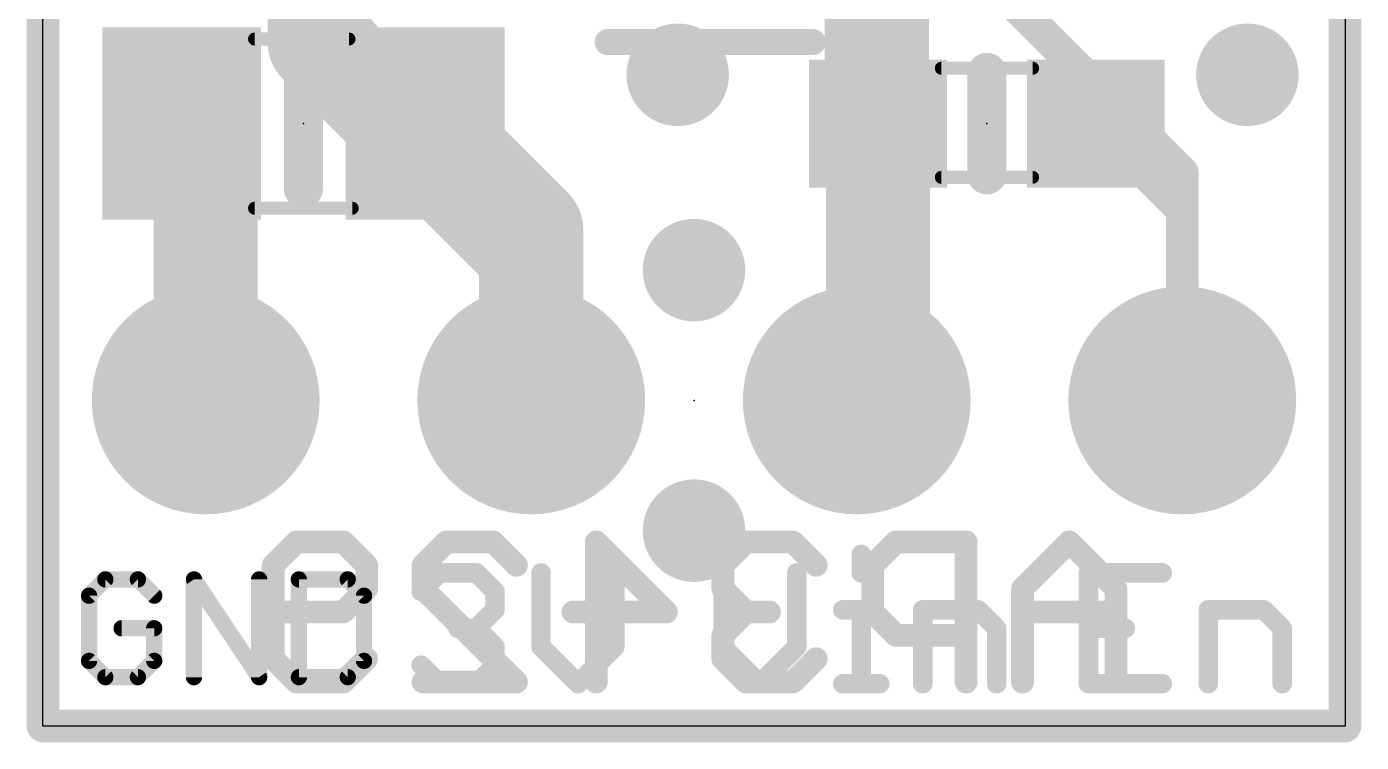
# Model space of a CAD drawing. Extents: x -0.1 to 10.3, y -0.1 to 15.4.
# Drawn here: x -0.13 to 10.29, y -0.13 to 5.46 of the extents above; entities that cross this region are included whole.
import ezdxf

# ---------------------------------------------------------------- set-up
doc = ezdxf.new("R2010")
doc.units = 0
for name, color, linetype in [('1', 12, 'CONTINUOUS'), ('16', 132, 'CONTINUOUS'), ('17', 110, 'CONTINUOUS'), ('18', 110, 'CONTINUOUS'), ('20', 53, 'CONTINUOUS'), ('21', 40, 'CONTINUOUS'), ('22', 6, 'CONTINUOUS'), ('23', 53, 'CONTINUOUS'), ('51', 253, 'CONTINUOUS')]:
    doc.layers.add(name, color=color, linetype=linetype)

# ---------------------------------------------------------------- blocks, each defined once
blk = doc.blocks.new('RECT')
blk.add_solid([(-0.5, -0.5), (0.5, -0.5), (-0.5, 0.5), (0.5, 0.5)])
blk = doc.blocks.new('ROUNDP')
at = {"const_width": 0.5}
blk.add_lwpolyline([(0, -0.25, 1), (0, 0.25, 1), (0, -0.25)], format="xyb", dxfattribs=at)
blk = doc.blocks.new('ROUNDV')
at = {"const_width": 0.5}
blk.add_lwpolyline([(0, -0.25, 1), (0, 0.25, 1), (0, -0.25)], format="xyb", dxfattribs=at)

msp = doc.modelspace()

# ---------------------------------------------------------------- linework, layer by layer
at = {"layer": '1'}
for points, const_width in [([(0, 0), (0, 15.24)], 0.254), ([(10.16, 15.24), (10.16, 0)], 0.254), ([(6.5071, 6.035), (6.5071, 4.7079)], 0.8128), ([(1.27, 4.511), (1.082, 4.699)], 0.8128), ([(3.81, 3.871), (2.982, 4.699)], 0.8128), ([(6.516, 4.699), (6.516, 2.706)], 0.8128), ([(1.27, 2.54), (1.27, 4.511)], 0.8128), ([(6.5071, 4.7079), (6.516, 4.699)], 0.4064), ([(8.89, 4.025), (8.216, 4.699)], 0.254), ([(3.81, 2.54), (3.81, 3.871)], 0.8128), ([(8.89, 2.54), (8.89, 4.025)], 0.254), ([(6.516, 2.706), (6.35, 2.54)], 0.8128), ([(10.16, 0), (0, 0)], 0.254)]:
    msp.add_lwpolyline(points, dxfattribs=dict(at, const_width=const_width))
for points, const_width in [([(1.2257, 4.8427, 1), (0.9383, 4.5553)], 0.4064), ([(3.1257, 4.8427, 1), (2.8383, 4.5553)], 0.4064), ([(6.7192, 4.699, 1), (6.3128, 4.699)], 0.4064), ([(1.4732, 4.511, 1), (1.0668, 4.511)], 0.4064), ([(6.3039, 4.7079, 1), (6.7103, 4.7079)], 0.4064), ([(6.5789, 4.7797, 1), (6.4353, 4.6361)], 0.2032), ([(1.1263, 4.3673, 1), (1.4137, 4.6547)], 0.4064), ([(6.4442, 4.6272, 1), (6.5878, 4.7708)], 0.2032), ([(8.2609, 4.7439, 1), (8.1711, 4.6541)], 0.127), ([(4.0132, 3.871, 1), (3.6068, 3.871)], 0.4064), ([(3.6663, 3.7273, 1), (3.9537, 4.0147)], 0.4064), ([(8.9535, 4.025, 1), (8.8265, 4.025)], 0.127), ([(8.8451, 3.9801, 1), (8.9349, 4.0699)], 0.127), ([(6.6597, 2.5623, 1), (6.3723, 2.8497)], 0.4064), ([(6.2063, 2.6837, 1), (6.4937, 2.3963)], 0.4064), ([(6.3128, 2.706, 1), (6.7192, 2.706)], 0.4064), ([(1.0668, 2.54, 1), (1.4732, 2.54)], 0.4064), ([(3.6068, 2.54, 1), (4.0132, 2.54)], 0.4064), ([(8.8265, 2.54, 1), (8.9535, 2.54)], 0.127), ([(0, 0.0635, 1), (0, -0.0635)], 0.127), ([(10.16, -0.0635, 1), (10.16, 0.0635)], 0.127), ([(-0.0635, 0, 1), (0.0635, 0)], 0.127), ([(10.0965, 0, 1), (10.2235, 0)], 0.127)]:
    msp.add_lwpolyline(points, format="xyb", dxfattribs=dict(at, const_width=const_width))
at = {"layer": '16'}
for points, const_width in [([(0, 0), (0, 15.24)], 0.254), ([(10.16, 15.24), (10.16, 0)], 0.254), ([(2.159, 10.668), (2.159, 5.334)], 0.8128), ([(5.207, 8.001), (8.89, 4.318)], 0.254), ([(3.81, 3.683), (2.159, 5.334)], 0.8128), ([(8.89, 4.318), (8.89, 2.54)], 0.254), ([(3.81, 2.54), (3.81, 3.683)], 0.8128), ([(10.16, 0), (0, 0)], 0.254)]:
    msp.add_lwpolyline(points, dxfattribs=dict(at, const_width=const_width))
for points, const_width in [([(2.3027, 5.4777, 1), (2.0153, 5.1903)], 0.4064), ([(1.9558, 5.334, 1), (2.3622, 5.334)], 0.4064), ([(8.9535, 4.318, 1), (8.8265, 4.318)], 0.127), ([(8.8451, 4.2731, 1), (8.9349, 4.3629)], 0.127), ([(4.0132, 3.683, 1), (3.6068, 3.683)], 0.4064), ([(3.6663, 3.5393, 1), (3.9537, 3.8267)], 0.4064), ([(3.6068, 2.54, 1), (4.0132, 2.54)], 0.4064), ([(8.8265, 2.54, 1), (8.9535, 2.54)], 0.127), ([(0, 0.0635, 1), (0, -0.0635)], 0.127), ([(10.16, -0.0635, 1), (10.16, 0.0635)], 0.127), ([(-0.0635, 0, 1), (0.0635, 0)], 0.127), ([(10.0965, 0, 1), (10.2235, 0)], 0.127)]:
    msp.add_lwpolyline(points, format="xyb", dxfattribs=dict(at, const_width=const_width))
at = {"layer": '20'}
for p, q in [((0, 0), (0, 12.7)), ((10.16, 12.7), (10.16, 0)), ((10.16, 0), (0, 0))]:
    msp.add_line(p, q, dxfattribs=at)
at = {"layer": '21'}
for points, const_width in [([(6.007, 5.335), (4.407, 5.335)], 0.2032), ([(2.032, 4.191), (2.032, 5.207)], 0.3048), ([(7.366, 5.099), (7.366, 4.299)], 0.3048), ([(6.3854, 1.3386), (6.3854, 1.1945)], 0.1524), ([(2.9507, 1.0505), (3.0947, 1.1945)], 0.1524), ([(3.0947, 1.1945), (3.3829, 1.1945)], 0.1524), ([(3.3829, 1.1945), (3.5269, 1.0505)], 0.1524), ([(3.8862, 1.1945), (3.8862, 0.6183)], 0.1524), ([(4.4624, 0.6183), (4.4624, 1.1945)], 0.1524), ([(5.3058, 1.1945), (5.3058, 0.6183)], 0.1524), ([(5.8821, 0.6183), (5.8821, 1.1945)], 0.1524), ([(8.7339, 1.1945), (8.1577, 1.1945)], 0.1524), ([(8.1577, 1.1945), (8.1577, 0.3302)], 0.1524), ([(0.4867, 1.1437), (0.3596, 1.0165)], 0.127), ([(0.741, 1.1437), (0.4867, 1.1437)], 0.127), ([(0.8681, 1.0165), (0.741, 1.1437)], 0.127), ([(1.1782, 0.381), (1.1782, 1.1437)], 0.127), ([(1.1782, 1.1437), (1.6866, 0.381)], 0.127), ([(1.6866, 0.381), (1.6866, 1.1437)], 0.127), ([(1.9968, 1.1437), (1.9968, 0.381)], 0.127), ([(2.3781, 1.1437), (1.9968, 1.1437)], 0.127), ([(2.5052, 1.0165), (2.3781, 1.1437)], 0.127), ([(0.3596, 1.0165), (0.3596, 0.5081)], 0.127), ([(2.5052, 0.5081), (2.5052, 1.0165)], 0.127), ([(3.5269, 1.0505), (3.5269, 0.9064)], 0.1524), ([(3.5269, 0.9064), (3.3829, 0.7624)], 0.1524), ([(6.2414, 0.9064), (6.3854, 0.9064)], 0.1524), ([(6.3854, 0.9064), (6.3854, 0.3302)], 0.1524), ([(6.865, 0.3302), (6.865, 0.9064)], 0.1524), ([(6.865, 0.9064), (7.2972, 0.9064)], 0.1524), ([(7.2972, 0.9064), (7.4413, 0.7624)], 0.1524), ([(9.0932, 0.3302), (9.0932, 0.9064)], 0.1524), ([(9.0932, 0.9064), (9.5254, 0.9064)], 0.1524), ([(9.5254, 0.9064), (9.6694, 0.7624)], 0.1524), ([(3.3829, 0.7624), (3.2388, 0.7624)], 0.1524), ([(3.3829, 0.7624), (3.5269, 0.6183)], 0.1524), ([(7.4413, 0.7624), (7.4413, 0.3302)], 0.1524), ([(8.1577, 0.7624), (8.4458, 0.7624)], 0.1524), ([(9.6694, 0.7624), (9.6694, 0.3302)], 0.1524), ([(0.8681, 0.7623), (0.6138, 0.7623)], 0.127), ([(0.8681, 0.5081), (0.8681, 0.7623)], 0.127), ([(3.5269, 0.6183), (3.5269, 0.4743)], 0.1524), ([(3.8862, 0.6183), (4.1743, 0.3302)], 0.1524), ([(4.1743, 0.3302), (4.4624, 0.6183)], 0.1524), ([(5.3058, 0.6183), (5.594, 0.3302)], 0.1524), ([(5.594, 0.3302), (5.8821, 0.6183)], 0.1524), ([(0.3596, 0.5081), (0.4867, 0.381)], 0.127), ([(0.741, 0.381), (0.8681, 0.5081)], 0.127), ([(2.3781, 0.381), (2.5052, 0.5081)], 0.127), ([(3.0947, 0.3302), (2.9507, 0.4743)], 0.1524), ([(3.5269, 0.4743), (3.3829, 0.3302)], 0.1524), ([(0.4867, 0.381), (0.741, 0.381)], 0.127), ([(1.9968, 0.381), (2.3781, 0.381)], 0.127), ([(3.3829, 0.3302), (3.0947, 0.3302)], 0.1524), ([(6.2414, 0.3302), (6.5295, 0.3302)], 0.1524), ([(8.1577, 0.3302), (8.7339, 0.3302)], 0.1524)]:
    msp.add_lwpolyline(points, dxfattribs=dict(at, const_width=const_width))
for points, const_width in [([(4.407, 5.3858, 1), (4.407, 5.2842)], 0.1016), ([(6.007, 5.2842, 1), (6.007, 5.3858)], 0.1016), ([(2.1082, 5.207, 1), (1.9558, 5.207)], 0.1524), ([(7.4422, 5.099, 1), (7.2898, 5.099)], 0.1524), ([(7.2898, 4.299, 1), (7.4422, 4.299)], 0.1524), ([(1.9558, 4.191, 1), (2.1082, 4.191)], 0.1524), ([(6.4235, 1.3386, 1), (6.3473, 1.3386)], 0.0762), ([(3.0947, 1.2326, 1), (3.0947, 1.1564)], 0.0762), ([(3.1217, 1.1676, 1), (3.0678, 1.2215)], 0.0762), ([(3.4098, 1.2215, 1), (3.3559, 1.1676)], 0.0762), ([(3.3829, 1.1564, 1), (3.3829, 1.2326)], 0.0762), ([(3.9243, 1.1945, 1), (3.8481, 1.1945)], 0.0762), ([(4.5005, 1.1945, 1), (4.4243, 1.1945)], 0.0762), ([(5.3439, 1.1945, 1), (5.2677, 1.1945)], 0.0762), ([(5.9202, 1.1945, 1), (5.844, 1.1945)], 0.0762), ([(8.1577, 1.2326, 1), (8.1577, 1.1564)], 0.0762), ([(8.1958, 1.1945, 1), (8.1196, 1.1945)], 0.0762), ([(8.7339, 1.1564, 1), (8.7339, 1.2326)], 0.0762), ([(0.4867, 1.1754, 1), (0.4867, 1.1119)], 0.0635), ([(0.5092, 1.1212, 1), (0.4643, 1.1661)], 0.0635), ([(0.7634, 1.1661, 1), (0.7185, 1.1212)], 0.0635), ([(0.741, 1.1119, 1), (0.741, 1.1754)], 0.0635), ([(1.2046, 1.1613, 1), (1.1518, 1.126)], 0.0635), ([(1.21, 1.1437, 1), (1.1465, 1.1437)], 0.0635), ([(1.7184, 1.1437, 1), (1.6549, 1.1437)], 0.0635), ([(2.0285, 1.1437, 1), (1.965, 1.1437)], 0.0635), ([(1.9968, 1.1754, 1), (1.9968, 1.1119)], 0.0635), ([(2.4006, 1.1661, 1), (2.3557, 1.1212)], 0.0635), ([(2.3781, 1.1119, 1), (2.3781, 1.1754)], 0.0635), ([(6.3473, 1.1945, 1), (6.4235, 1.1945)], 0.0762), ([(0.3914, 1.0165, 1), (0.3279, 1.0165)], 0.0635), ([(0.3372, 1.039, 1), (0.3821, 0.9941)], 0.0635), ([(0.8456, 0.9941, 1), (0.8905, 1.039)], 0.0635), ([(2.537, 1.0165, 1), (2.4735, 1.0165)], 0.0635), ([(2.4828, 0.9941, 1), (2.5277, 1.039)], 0.0635), ([(2.9237, 1.0774, 1), (2.9776, 1.0235)], 0.0762), ([(3.565, 1.0505, 1), (3.4888, 1.0505)], 0.0762), ([(3.5, 1.0235, 1), (3.5538, 1.0774)], 0.0762), ([(3.4888, 0.9064, 1), (3.565, 0.9064)], 0.0762), ([(3.5538, 0.8795, 1), (3.5, 0.9334)], 0.0762), ([(6.2414, 0.9445, 1), (6.2414, 0.8683)], 0.0762), ([(6.4235, 0.9064, 1), (6.3473, 0.9064)], 0.0762), ([(6.3854, 0.8683, 1), (6.3854, 0.9445)], 0.0762), ([(6.9031, 0.9064, 1), (6.8269, 0.9064)], 0.0762), ([(6.865, 0.9445, 1), (6.865, 0.8683)], 0.0762), ([(7.3241, 0.9334, 1), (7.2703, 0.8795)], 0.0762), ([(7.2972, 0.8683, 1), (7.2972, 0.9445)], 0.0762), ([(9.1313, 0.9064, 1), (9.0551, 0.9064)], 0.0762), ([(9.0932, 0.9445, 1), (9.0932, 0.8683)], 0.0762), ([(9.5523, 0.9334, 1), (9.4984, 0.8795)], 0.0762), ([(9.5254, 0.8683, 1), (9.5254, 0.9445)], 0.0762), ([(3.2388, 0.8005, 1), (3.2388, 0.7243)], 0.0762), ([(3.4098, 0.7893, 1), (3.3559, 0.7354)], 0.0762), ([(3.3829, 0.7243, 1), (3.3829, 0.8005)], 0.0762), ([(7.4794, 0.7624, 1), (7.4032, 0.7624)], 0.0762), ([(8.1577, 0.8005, 1), (8.1577, 0.7243)], 0.0762), ([(8.4458, 0.7243, 1), (8.4458, 0.8005)], 0.0762), ([(9.7075, 0.7624, 1), (9.6313, 0.7624)], 0.0762), ([(0.6138, 0.7941, 1), (0.6138, 0.7306)], 0.0635), ([(0.8998, 0.7623, 1), (0.8363, 0.7623)], 0.0635), ([(0.8681, 0.7306, 1), (0.8681, 0.7941)], 0.0635), ([(3.3559, 0.7893, 1), (3.4098, 0.7354)], 0.0762), ([(7.4143, 0.7354, 1), (7.4682, 0.7893)], 0.0762), ([(9.6425, 0.7354, 1), (9.6964, 0.7893)], 0.0762), ([(3.565, 0.6183, 1), (3.4888, 0.6183)], 0.0762), ([(3.5, 0.5914, 1), (3.5538, 0.6453)], 0.0762), ([(3.9131, 0.6453, 1), (3.8593, 0.5914)], 0.0762), ([(3.8481, 0.6183, 1), (3.9243, 0.6183)], 0.0762), ([(4.4243, 0.6183, 1), (4.5005, 0.6183)], 0.0762), ([(4.4894, 0.5914, 1), (4.4355, 0.6453)], 0.0762), ([(5.3328, 0.6453, 1), (5.2789, 0.5914)], 0.0762), ([(5.2677, 0.6183, 1), (5.3439, 0.6183)], 0.0762), ([(5.844, 0.6183, 1), (5.9202, 0.6183)], 0.0762), ([(5.909, 0.5914, 1), (5.8551, 0.6453)], 0.0762), ([(0.3821, 0.5306, 1), (0.3372, 0.4857)], 0.0635), ([(0.3279, 0.5081, 1), (0.3914, 0.5081)], 0.0635), ([(0.8363, 0.5081, 1), (0.8998, 0.5081)], 0.0635), ([(0.8905, 0.4857, 1), (0.8456, 0.5306)], 0.0635), ([(2.4735, 0.5081, 1), (2.537, 0.5081)], 0.0635), ([(2.5277, 0.4857, 1), (2.4828, 0.5306)], 0.0635), ([(2.9776, 0.5012, 1), (2.9237, 0.4473)], 0.0762), ([(3.5538, 0.4473, 1), (3.5, 0.5012)], 0.0762), ([(0.4867, 0.4128, 1), (0.4867, 0.3493)], 0.0635), ([(0.4643, 0.3585, 1), (0.5092, 0.4035)], 0.0635), ([(0.7185, 0.4035, 1), (0.7634, 0.3585)], 0.0635), ([(0.741, 0.3493, 1), (0.741, 0.4128)], 0.0635), ([(1.6602, 0.3634, 1), (1.7131, 0.3986)], 0.0635), ([(1.9968, 0.4128, 1), (1.9968, 0.3493)], 0.0635), ([(2.3557, 0.4035, 1), (2.4006, 0.3585)], 0.0635), ([(2.3781, 0.3493, 1), (2.3781, 0.4128)], 0.0635), ([(3.4888, 0.4743, 1), (3.565, 0.4743)], 0.0762), ([(1.1465, 0.381, 1), (1.21, 0.381)], 0.0635), ([(1.6549, 0.381, 1), (1.7184, 0.381)], 0.0635), ([(1.965, 0.381, 1), (2.0285, 0.381)], 0.0635), ([(3.0947, 0.3683, 1), (3.0947, 0.2921)], 0.0762), ([(3.0678, 0.3033, 1), (3.1217, 0.3571)], 0.0762), ([(3.3559, 0.3571, 1), (3.4098, 0.3033)], 0.0762), ([(3.3829, 0.2921, 1), (3.3829, 0.3683)], 0.0762), ([(4.1474, 0.3571, 1), (4.2013, 0.3033)], 0.0762), ([(4.1474, 0.3033, 1), (4.2013, 0.3571)], 0.0762), ([(5.567, 0.3571, 1), (5.6209, 0.3033)], 0.0762), ([(5.567, 0.3033, 1), (5.6209, 0.3571)], 0.0762), ([(6.2414, 0.3683, 1), (6.2414, 0.2921)], 0.0762), ([(6.3473, 0.3302, 1), (6.4235, 0.3302)], 0.0762), ([(6.5295, 0.2921, 1), (6.5295, 0.3683)], 0.0762), ([(6.8269, 0.3302, 1), (6.9031, 0.3302)], 0.0762), ([(7.4032, 0.3302, 1), (7.4794, 0.3302)], 0.0762), ([(8.1577, 0.3683, 1), (8.1577, 0.2921)], 0.0762), ([(8.1196, 0.3302, 1), (8.1958, 0.3302)], 0.0762), ([(8.7339, 0.2921, 1), (8.7339, 0.3683)], 0.0762), ([(9.0551, 0.3302, 1), (9.1313, 0.3302)], 0.0762), ([(9.6313, 0.3302, 1), (9.7075, 0.3302)], 0.0762)]:
    msp.add_lwpolyline(points, format="xyb", dxfattribs=dict(at, const_width=const_width))
at = {"layer": '22', "const_width": 0.1778}
for points in [[(1.7966, 1.2538), (1.9787, 1.436)], [(1.9787, 1.436), (2.3431, 1.436)], [(2.3431, 1.436), (2.5253, 1.2538)], [(2.966, 1.2538), (3.1481, 1.436)], [(3.1481, 1.436), (3.5125, 1.436)], [(3.5125, 1.436), (3.6947, 1.2538)], [(4.3175, 0.3429), (4.3175, 1.436)], [(4.3175, 1.436), (4.8641, 0.8895)], [(5.4869, 1.436), (5.3048, 1.2538)], [(5.8513, 1.436), (5.4869, 1.436)], [(6.0335, 1.2538), (5.8513, 1.436)], [(6.6563, 1.436), (6.4741, 1.2538)], [(7.2029, 1.436), (6.6563, 1.436)], [(7.2029, 0.3429), (7.2029, 1.436)], [(8.0079, 1.436), (7.6435, 1.0717)], [(8.3723, 1.0717), (8.0079, 1.436)], [(1.7966, 0.5251), (1.7966, 1.2538)], [(2.5253, 1.2538), (2.5253, 1.0717)], [(2.966, 1.0717), (2.966, 1.2538)], [(5.3048, 1.2538), (5.3048, 1.0717)], [(6.4741, 1.2538), (6.4741, 0.8895)], [(2.5253, 1.0717), (2.3431, 0.8895)], [(3.6947, 0.3429), (2.966, 1.0717)], [(5.3048, 1.0717), (5.4869, 0.8895)], [(7.6435, 1.0717), (7.6435, 0.3429)], [(8.3723, 0.3429), (8.3723, 1.0717)], [(2.3431, 0.8895), (1.7966, 0.8895)], [(4.8641, 0.8895), (4.1354, 0.8895)], [(5.4869, 0.8895), (5.3048, 0.7073)], [(5.4869, 0.8895), (5.6691, 0.8895)], [(6.4741, 0.8895), (6.6563, 0.7073)], [(8.3723, 0.8895), (7.6435, 0.8895)], [(5.3048, 0.7073), (5.3048, 0.5251)], [(6.6563, 0.7073), (7.2029, 0.7073)], [(1.9787, 0.3429), (1.7966, 0.5251)], [(2.5253, 0.5251), (2.3431, 0.3429)], [(5.3048, 0.5251), (5.4869, 0.3429)], [(5.8513, 0.3429), (6.0335, 0.5251)], [(2.3431, 0.3429), (1.9787, 0.3429)], [(2.966, 0.3429), (3.6947, 0.3429)], [(5.4869, 0.3429), (5.8513, 0.3429)]]:
    msp.add_lwpolyline(points, dxfattribs=at)
at = {"layer": '22', "const_width": 0.0889}
for points in [[(1.9787, 1.4805, 1), (1.9787, 1.3916)], [(2.0102, 1.4046, 1), (1.9473, 1.4675)], [(2.3746, 1.4675, 1), (2.3117, 1.4046)], [(2.3431, 1.3916, 1), (2.3431, 1.4805)], [(3.1481, 1.4805, 1), (3.1481, 1.3916)], [(3.1796, 1.4046, 1), (3.1167, 1.4675)], [(3.544, 1.4675, 1), (3.4811, 1.4046)], [(3.5125, 1.3916, 1), (3.5125, 1.4805)], [(4.349, 1.4675, 1), (4.2861, 1.4046)], [(4.362, 1.436, 1), (4.2731, 1.436)], [(5.4869, 1.4805, 1), (5.4869, 1.3916)], [(5.5184, 1.4046, 1), (5.4555, 1.4675)], [(5.8827, 1.4675, 1), (5.8199, 1.4046)], [(5.8513, 1.3916, 1), (5.8513, 1.4805)], [(6.6563, 1.4805, 1), (6.6563, 1.3916)], [(6.6878, 1.4046, 1), (6.6249, 1.4675)], [(7.2474, 1.436, 1), (7.1585, 1.436)], [(7.2029, 1.3916, 1), (7.2029, 1.4805)], [(8.0394, 1.4675, 1), (7.9765, 1.4046)], [(8.0394, 1.4046, 1), (7.9765, 1.4675)], [(1.841, 1.2538, 1), (1.7521, 1.2538)], [(1.7651, 1.2853, 1), (1.828, 1.2224)], [(2.5698, 1.2538, 1), (2.4809, 1.2538)], [(2.4939, 1.2224, 1), (2.5567, 1.2853)], [(2.9345, 1.2853, 1), (2.9974, 1.2224)], [(3.0104, 1.2538, 1), (2.9215, 1.2538)], [(3.6633, 1.2224, 1), (3.7261, 1.2853)], [(5.2733, 1.2853, 1), (5.3362, 1.2224)], [(5.3492, 1.2538, 1), (5.2603, 1.2538)], [(6.0021, 1.2224, 1), (6.0649, 1.2853)], [(6.4427, 1.2853, 1), (6.5056, 1.2224)], [(6.5186, 1.2538, 1), (6.4297, 1.2538)], [(2.5567, 1.0402, 1), (2.4939, 1.1031)], [(2.9974, 1.1031, 1), (2.9345, 1.0402)], [(5.3362, 1.1031, 1), (5.2733, 1.0402)], [(7.688, 1.0717, 1), (7.5991, 1.0717)], [(7.6121, 1.1031, 1), (7.675, 1.0402)], [(8.4167, 1.0717, 1), (8.3278, 1.0717)], [(8.3409, 1.0402, 1), (8.4037, 1.1031)], [(2.4809, 1.0717, 1), (2.5698, 1.0717)], [(2.9215, 1.0717, 1), (3.0104, 1.0717)], [(5.2603, 1.0717, 1), (5.3492, 1.0717)], [(1.7966, 0.9339, 1), (1.7966, 0.845)], [(2.3117, 0.9209, 1), (2.3746, 0.858)], [(2.3431, 0.845, 1), (2.3431, 0.9339)], [(4.1354, 0.9339, 1), (4.1354, 0.845)], [(4.8327, 0.858, 1), (4.8955, 0.9209)], [(4.8641, 0.845, 1), (4.8641, 0.9339)], [(5.4869, 0.9339, 1), (5.4869, 0.845)], [(5.5184, 0.858, 1), (5.4555, 0.9209)], [(5.4555, 0.858, 1), (5.5184, 0.9209)], [(5.6691, 0.845, 1), (5.6691, 0.9339)], [(6.5056, 0.9209, 1), (6.4427, 0.858)], [(7.6435, 0.9339, 1), (7.6435, 0.845)], [(8.3723, 0.845, 1), (8.3723, 0.9339)], [(6.4297, 0.8895, 1), (6.5186, 0.8895)], [(5.2733, 0.7387, 1), (5.3362, 0.6758)], [(5.3492, 0.7073, 1), (5.2603, 0.7073)], [(6.6563, 0.7517, 1), (6.6563, 0.6628)], [(6.6249, 0.6758, 1), (6.6878, 0.7387)], [(7.2029, 0.6628, 1), (7.2029, 0.7517)], [(1.7521, 0.5251, 1), (1.841, 0.5251)], [(1.828, 0.5565, 1), (1.7651, 0.4937)], [(2.5567, 0.4937, 1), (2.4939, 0.5565)], [(5.3362, 0.5565, 1), (5.2733, 0.4937)], [(5.2603, 0.5251, 1), (5.3492, 0.5251)], [(6.0649, 0.4937, 1), (6.0021, 0.5565)], [(1.9787, 0.3874, 1), (1.9787, 0.2985)], [(1.9473, 0.3115, 1), (2.0102, 0.3743)], [(2.3117, 0.3743, 1), (2.3746, 0.3115)], [(2.3431, 0.2985, 1), (2.3431, 0.3874)], [(2.966, 0.3874, 1), (2.966, 0.2985)], [(3.6633, 0.3115, 1), (3.7261, 0.3743)], [(3.6947, 0.2985, 1), (3.6947, 0.3874)], [(5.4869, 0.3874, 1), (5.4869, 0.2985)], [(5.4555, 0.3115, 1), (5.5184, 0.3743)], [(5.8199, 0.3743, 1), (5.8827, 0.3115)], [(5.8513, 0.2985, 1), (5.8513, 0.3874)], [(4.2731, 0.3429, 1), (4.362, 0.3429)], [(7.1585, 0.3429, 1), (7.2474, 0.3429)], [(7.5991, 0.3429, 1), (7.688, 0.3429)], [(8.3278, 0.3429, 1), (8.4167, 0.3429)]]:
    msp.add_lwpolyline(points, format="xyb", dxfattribs=at)
at = {"layer": '23'}
for p in [(2.032, 4.699), (7.366, 4.699), (5.08, 2.54)]:
    msp.add_point(p, dxfattribs=at)
at = {"layer": '51'}
for points, const_width in [([(2.388, 5.359), (1.651, 5.359)], 0.1016), ([(7.01, 5.131), (7.722, 5.131)], 0.1016), ([(7.01, 4.28), (7.722, 4.28)], 0.1016), ([(2.413, 4.039), (1.651, 4.039)], 0.1016), ([(10.16, 1.905), (10.16, 3.175)], 0.2032)]:
    msp.add_lwpolyline(points, dxfattribs=dict(at, const_width=const_width))
for points, const_width in [([(1.651, 5.3844, 1), (1.651, 5.3336)], 0.0508), ([(2.388, 5.3336, 1), (2.388, 5.3844)], 0.0508), ([(7.01, 5.1564, 1), (7.01, 5.1056)], 0.0508), ([(7.722, 5.1056, 1), (7.722, 5.1564)], 0.0508), ([(7.01, 4.3054, 1), (7.01, 4.2546)], 0.0508), ([(7.722, 4.2546, 1), (7.722, 4.3054)], 0.0508), ([(1.651, 4.0644, 1), (1.651, 4.0136)], 0.0508), ([(2.413, 4.0136, 1), (2.413, 4.0644)], 0.0508), ([(10.2108, 3.175, 1), (10.1092, 3.175)], 0.1016), ([(10.1092, 1.905, 1), (10.2108, 1.905)], 0.1016)]:
    msp.add_lwpolyline(points, format="xyb", dxfattribs=dict(at, const_width=const_width))

# ---------------------------------------------------------------- block references
at = {"layer": '1', "xscale": 1.24, "yscale": 1.5, "rotation": 180}
for p in [(1.082, 4.699), (2.982, 4.699)]:
    msp.add_blockref('RECT', p, dxfattribs=at)
at = {"layer": '1', "xscale": 1.075}
for p in [(6.516, 4.699), (8.216, 4.699)]:
    msp.add_blockref('RECT', p, dxfattribs=at)
at = {"layer": '17', "xscale": 1.778, "yscale": 1.778, "rotation": 270}
for p in [(1.27, 2.54), (1.27, 2.54), (3.81, 2.54), (3.81, 2.54), (6.35, 2.54), (6.35, 2.54), (8.89, 2.54), (8.89, 2.54)]:
    msp.add_blockref('ROUNDP', p, dxfattribs=at)
at = {"layer": '18', "xscale": 0.8001, "yscale": 0.8001}
for p in [(4.953, 5.08), (4.953, 5.08), (9.398, 5.08), (9.398, 5.08), (5.08, 3.556), (5.08, 3.556), (5.08, 1.524), (5.08, 1.524)]:
    msp.add_blockref('ROUNDV', p, dxfattribs=at)
at = {"layer": '51', "rotation": 180}
for p, xscale, yscale in [((1.3014, 4.6978), 0.7501, 1.4501), ((2.7492, 4.6978), 0.7501, 1.4501), ((1.27, 2.54), 0.508, 0.508), ((3.81, 2.54), 0.508, 0.508), ((6.35, 2.54), 0.508, 0.508), ((8.89, 2.54), 0.508, 0.508)]:
    msp.add_blockref('RECT', p, dxfattribs=dict(at, xscale=xscale, yscale=yscale))
at = {"layer": '51', "xscale": 0.5001, "yscale": 0.95}
for p in [(6.7778, 4.7041), (7.9463, 4.7041)]:
    msp.add_blockref('RECT', p, dxfattribs=at)

doc.saveas('drawing.dxf')
